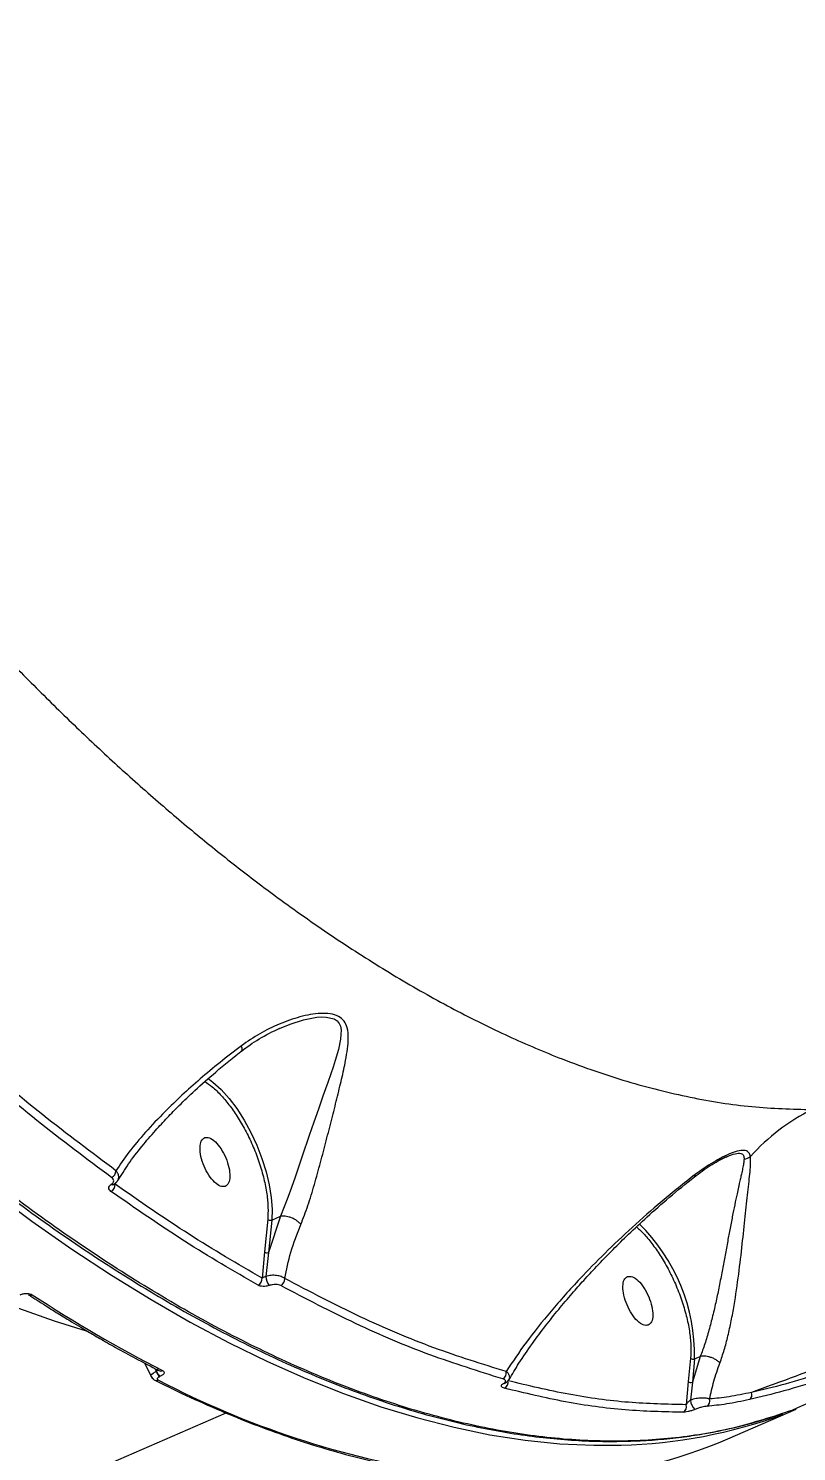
# Model space of a CAD drawing. Header units: millimetres. Extents: x -6332 to 8932, y -6739 to 7096.
# Drawn here: x -2215.6 to -2084.9, y -2466.3 to -2224.1 of the extents above; entities that cross this region are included whole.
import ezdxf

# ---------------------------------------------------------------- set-up
doc = ezdxf.new("R2010")
doc.units = ezdxf.units.MM
for name, color, linetype in [('DIKOM_ОБЪЕКТ', 7, 'Continuous'), ('DIKOM_РАЗМЕР_ЗОНА', 7, 'Continuous'), ('DIKOM_РАЗМЕР_ОБЪЕКТА', 7, 'Continuous')]:
    doc.layers.add(name, color=color, linetype=linetype)
doc.styles.add('style1', font='arial.ttf', dxfattribs={"width": 0.8})
doc.dimstyles.new('1-50', dxfattribs={"dimtxt": 300, "dimasz": 200, "dimexe": 100, "dimexo": 0, "dimgap": 100, "dimtad": 1, "dimtxsty": 'style1', "dimcen": 200, "dimclrd": 7, "dimclre": 7, "dimclrt": 7, "dimadec": 1, "dimazin": 2, "dimtfac": 1, "dimtmove": 0, "dimatfit": 2, "dimfxl": 0, "dimlwd": 25, "dimlwe": 18, "dimarcsym": 0})

# ---------------------------------------------------------------- blocks, each defined once
blk = doc.blocks.new('*D9')
at = {"layer": 'Defpoints', "color": 0, "transparency": 16777216}
for p in [(777.17, 5593.97), (-4228.73, -3389.78), (7301.72, -3389.78)]:
    blk.add_point(p, dxfattribs=at)
at = {"layer": 'DIKOM_РАЗМЕР_ОБЪЕКТА', "color": 7, "lineweight": 18, "transparency": 16777216}
for p, q in [((777.17, 5593.97), (7401.72, 5593.97)), ((-4228.73, -3389.78), (7401.72, -3389.78))]:
    blk.add_line(p, q, dxfattribs=at)
at = {"layer": 'DIKOM_РАЗМЕР_ОБЪЕКТА', "color": 7, "lineweight": 25, "transparency": 16777216}
blk.add_line((7301.72, 5393.97), (7301.72, -3189.78), dxfattribs=at)
at = {"layer": 'DIKOM_РАЗМЕР_ОБЪЕКТА', "color": 7, "transparency": 16777216}
for points in [[(7268.39, 5393.97), (7335.06, 5393.97), (7301.72, 5593.97)], [(7268.39, -3189.78), (7335.06, -3189.78), (7301.72, -3389.78)]]:
    blk.add_solid(points, dxfattribs=at)
at = {"layer": 'DIKOM_РАЗМЕР_ОБЪЕКТА', "color": 7, "transparency": 16777216, "insert": (7048.55, 1153.71), "char_height": 300, "attachment_point": 5, "rotation": 90, "style": 'style1'}
blk.add_mtext('9000', dxfattribs=at)
blk = doc.blocks.new('*D10')
at = {"layer": 'Defpoints', "color": 0, "transparency": 16777216}
for p in [(4034.78, 3636.59), (-4490.85, -1960.46), (4034.78, -5533.39)]:
    blk.add_point(p, dxfattribs=at)
at = {"layer": 'DIKOM_РАЗМЕР_ОБЪЕКТА', "color": 7, "lineweight": 18, "transparency": 16777216}
for p, q in [((4034.78, 3636.59), (4034.78, -5633.39)), ((-4490.85, -1960.46), (-4490.85, -5633.39))]:
    blk.add_line(p, q, dxfattribs=at)
at = {"layer": 'DIKOM_РАЗМЕР_ОБЪЕКТА', "color": 7, "lineweight": 25, "transparency": 16777216}
blk.add_line((-4290.85, -5533.39), (3834.78, -5533.39), dxfattribs=at)
at = {"layer": 'DIKOM_РАЗМЕР_ОБЪЕКТА', "color": 7, "transparency": 16777216}
for points in [[(-4290.85, -5500.05), (-4290.85, -5566.72), (-4490.85, -5533.39)], [(3834.78, -5500.05), (3834.78, -5566.72), (4034.78, -5533.39)]]:
    blk.add_solid(points, dxfattribs=at)
at = {"layer": 'DIKOM_РАЗМЕР_ОБЪЕКТА', "color": 7, "transparency": 16777216, "insert": (308.03, -5280.21), "char_height": 300, "attachment_point": 5, "style": 'style1'}
blk.add_mtext('8500', dxfattribs=at)
blk = doc.blocks.new('*D11')
at = {"layer": 'Defpoints', "color": 0, "transparency": 16777216}
for p in [(1114.35, 7096.35), (-4349.59, -4627.34), (8831.76, -4627.34)]:
    blk.add_point(p, dxfattribs=at)
at = {"layer": 'DIKOM_РАЗМЕР_ЗОНА', "color": 7, "lineweight": 18, "transparency": 16777216}
for p, q in [((1114.35, 7096.35), (8931.76, 7096.35)), ((-4349.59, -4627.34), (8931.76, -4627.34))]:
    blk.add_line(p, q, dxfattribs=at)
at = {"layer": 'DIKOM_РАЗМЕР_ЗОНА', "color": 7, "lineweight": 25, "transparency": 16777216}
blk.add_line((8831.76, 6896.35), (8831.76, -4427.34), dxfattribs=at)
at = {"layer": 'DIKOM_РАЗМЕР_ЗОНА', "color": 7, "transparency": 16777216}
for points in [[(8798.42, 6896.35), (8865.09, 6896.35), (8831.76, 7096.35)], [(8798.42, -4427.34), (8865.09, -4427.34), (8831.76, -4627.34)]]:
    blk.add_solid(points, dxfattribs=at)
at = {"layer": 'DIKOM_РАЗМЕР_ЗОНА', "color": 7, "transparency": 16777216, "insert": (8578.59, 1308.2), "char_height": 300, "attachment_point": 5, "rotation": 90, "style": 'style1'}
blk.add_mtext('11750', dxfattribs=at)
blk = doc.blocks.new('*D12')
at = {"layer": 'Defpoints', "color": 0, "transparency": 16777216}
for p in [(6134.38, 3354.85), (-6332, -2644.93), (6134.38, -6639)]:
    blk.add_point(p, dxfattribs=at)
at = {"layer": 'DIKOM_РАЗМЕР_ЗОНА', "color": 7, "lineweight": 18, "transparency": 16777216}
for p, q in [((6134.38, 3354.85), (6134.38, -6739)), ((-6332, -2644.93), (-6332, -6739))]:
    blk.add_line(p, q, dxfattribs=at)
at = {"layer": 'DIKOM_РАЗМЕР_ЗОНА', "color": 7, "lineweight": 25, "transparency": 16777216}
blk.add_line((-6132, -6639), (5934.38, -6639), dxfattribs=at)
at = {"layer": 'DIKOM_РАЗМЕР_ЗОНА', "color": 7, "transparency": 16777216}
for points in [[(-6132, -6605.67), (-6132, -6672.33), (-6332, -6639)], [(5934.38, -6605.67), (5934.38, -6672.33), (6134.38, -6639)]]:
    blk.add_solid(points, dxfattribs=at)
at = {"layer": 'DIKOM_РАЗМЕР_ЗОНА', "color": 7, "transparency": 16777216, "insert": (-98.81, -6385.83), "char_height": 300, "attachment_point": 5, "style": 'style1'}
blk.add_mtext('12500', dxfattribs=at)

msp = doc.modelspace()

# ---------------------------------------------------------------- linework, layer by layer
at = {"layer": 'DIKOM_ОБЪЕКТ', "color": 7, "linetype": 'Continuous', "lineweight": 15}
for p, q in [((-2098.272, -2416.722), (-2096.778, -2416.044)), ((-2096.859, -2416.153), (-2096.645, -2416.041)), ((-2200.837, -2420.794), (-2201.068, -2420.803)), ((-2200.837, -2420.794), (-2200.66, -2420.466)), ((-2174.886, -2426.745), (-2175.435, -2432.281)), ((-2172.723, -2426.236), (-2174.742, -2432.41)), ((-2174.194, -2426.873), (-2174.742, -2432.41)), ((-2174.194, -2426.873), (-2172.723, -2426.236)), ((-2172.719, -2426.235), (-2172.723, -2426.236)), ((-2175.435, -2432.281), (-2175.851, -2436.738)), ((-2174.742, -2432.41), (-2175.186, -2436.46)), ((-2102.91, -2450.37), (-2103.304, -2454.344)), ((-2101.254, -2450.081), (-2102.611, -2454.473)), ((-2102.217, -2450.498), (-2101.254, -2450.081)), ((-2101.251, -2450.08), (-2101.254, -2450.081)), ((-2195.865, -2451.196), (-2194.619, -2453.729)), ((-2194.106, -2452.117), (-2193.859, -2452.603)), ((-2193.793, -2452.575), (-2193.915, -2452.217)), ((-2193.859, -2452.603), (-2193.793, -2452.575)), ((-2102.217, -2450.498), (-2102.611, -2454.473)), ((-2194.11, -2454.112), (-2194.095, -2454.12)), ((-2193.162, -2453.461), (-2193.228, -2453.489)), ((-2103.304, -2454.344), (-2103.674, -2458.299)), ((-2102.611, -2454.473), (-2102.952, -2457.516)), ((-2450.848, -2576.134), (-2181.965, -2459.686)), ((-2096.554, -2464.107), (-2084.944, -2459.079)), ((-2085.909, -2459.442), (-2084.937, -2459.054))]:
    msp.add_line(p, q, dxfattribs=at)
at = {"layer": 'DIKOM_ОБЪЕКТ', "color": 7, "linetype": 'Continuous', "lineweight": 15, "flags": 128}
for points in [[(-2172.885, -2394.278), (-2171.051, -2393.528), (-2168.764, -2392.811), (-2166.536, -2392.382), (-2165.677, -2392.318), (-2164.928, -2392.334), (-2163.579, -2392.664), (-2163.089, -2392.992), (-2162.728, -2393.431), (-2162.517, -2393.912), (-2162.401, -2394.492), (-2162.472, -2396.108), (-2162.851, -2397.87), (-2163.402, -2399.741), (-2163.768, -2400.867), (-2164.148, -2401.99), (-2164.664, -2403.474), (-2165.047, -2404.564), (-2165.48, -2405.791), (-2166.264, -2408.023), (-2167.031, -2410.226), (-2167.805, -2412.477), (-2168.999, -2415.996), (-2170.213, -2419.567), (-2170.832, -2421.342), (-2171.441, -2423.027), (-2172.719, -2426.235), (-2172.719, -2426.235)], [(-2185.049, -2402.752), (-2184.198, -2403.39), (-2182.825, -2404.646), (-2181.466, -2406.166), (-2180.15, -2407.917), (-2178.905, -2409.861), (-2177.759, -2411.956), (-2176.737, -2414.157), (-2175.86, -2416.415), (-2175.147, -2418.682), (-2174.615, -2420.909), (-2174.275, -2423.046), (-2174.133, -2425.049), (-2174.194, -2426.873)], [(-2221.823, -2422.041), (-2215.002, -2427.086), (-2208.211, -2431.831), (-2201.455, -2436.275), (-2194.74, -2440.413), (-2188.072, -2444.241), (-2181.456, -2447.758), (-2174.899, -2450.957), (-2168.404, -2453.839), (-2161.979, -2456.4), (-2155.628, -2458.638), (-2149.356, -2460.551), (-2143.17, -2462.137), (-2137.074, -2463.396), (-2131.073, -2464.326), (-2125.172, -2464.927), (-2119.376, -2465.197), (-2114.747, -2465.173)], [(-2205.716, -2445.772), (-2211.187, -2444.098), (-2217.26, -2441.951)]]:
    msp.add_lwpolyline(points, dxfattribs=at)
at = {"layer": 'DIKOM_ОБЪЕКТ', "color": 7, "linetype": 'Continuous', "lineweight": 15}
for centre, radius, start, end in [((-2066.411, -2439.692), 35.365, 116.59711, 138.08425), ((-2094.302, -2413.923), 2.66, 280.78376, 306.30054), ((-2201.991, -2418.474), 1.274, 294.90858, 359.98158), ((-2202.097, -2420.848), 1.262, 294.80997, 2.43328), ((-2201.287, -2420.466), 0.397, 235.77667, 307.0602), ((-2133.747, -2450.001), 31.534, 359.09689, 45.53443), ((-2174.99, -2431.818), 0.642, 226.20179, 292.7482), ((-2177.039, -2436.893), 1.198, 295.57638, 7.42673), ((-2172.573, -2436.356), 2.616, 182.26829, 218.90603), ((-2173.181, -2436.939), 1.199, 295.81357, 5.62277), ((-2215.253, -2438.98), 0.68, 239.01426, 296.82816), ((-2081.062, -2235.075), 244.438, 236.78911, 242.80488), ((-2192.308, -2452.167), 1.611, 195.72364, 235.19258), ((-2192.247, -2452.141), 1.606, 195.65679, 235.2492), ((-2193.083, -2451.843), 0.718, 243.79179, 295.33298), ((-2135.386, -2452.897), 1.115, 296.88724, 12.46891), ((-2193.79, -2453.498), 0.693, 243.81395, 296.36426), ((-2121.405, -2315.885), 155.896, 242.46202, 261.13147), ((-2134.693, -2454.283), 0.394, 263.38787, 300.12849), ((-2135.09, -2454.492), 1.109, 296.81762, 15.04731), ((-2102.859, -2453.88), 0.642, 226.18819, 292.75826), ((-2100.589, -2457.34), 2.369, 184.24775, 227.8549), ((-2100.642, -2457.664), 1.035, 299.43853, 19.33395), ((-2093.491, -2456.619), 1.022, 307.57689, 23.71956), ((-2116.851, -2379.043), 86.155, 271.3996, 290.16581), ((-2104.65, -2458.66), 1.042, 297.35754, 20.30653), ((-2129.592, -2387.153), 83.745, 273.93631, 293.23503)]:
    msp.add_arc(centre, radius, start, end, dxfattribs=at)
for points, knots in [([(-2479.563, -1936.212), (-2479.267, -1938.127), (-2478.711, -1941.725), (-2477.872, -1946.804), (-2477.12, -1951.188), (-2476.466, -1954.864), (-2475.9, -1957.963), (-2474.741, -1964.169), (-2472.918, -1973.371), (-2470.249, -1985.74), (-2466.717, -2000.939), (-2461.995, -2019.452), (-2455.978, -2040.649), (-2449.565, -2061.285), (-2442.834, -2081.29), (-2435.6, -2101.272), (-2427.885, -2121.166), (-2419.707, -2140.927), (-2411.088, -2160.511), (-2402.045, -2179.868), (-2392.598, -2198.961), (-2382.777, -2217.726), (-2372.608, -2236.111), (-2362.128, -2254.057), (-2351.353, -2271.53), (-2340.313, -2288.486), (-2329.031, -2304.888), (-2317.535, -2320.694), (-2305.86, -2335.855), (-2294.04, -2350.326), (-2282.11, -2364.066), (-2270.094, -2377.052), (-2258.022, -2389.244), (-2245.916, -2400.625), (-2233.815, -2411.153), (-2221.752, -2420.8), (-2209.767, -2429.539), (-2197.884, -2437.344), (-2186.131, -2444.205), (-2174.535, -2450.103), (-2163.122, -2455.02), (-2151.927, -2458.945), (-2141.226, -2461.797), (-2131.031, -2463.647), (-2121.337, -2464.568), (-2113.686, -2464.591), (-2107.939, -2464.21), (-2104.082, -2463.784), (-2101.138, -2463.331), (-2098.925, -2462.925), (-2097.163, -2462.568), (-2094.972, -2462.069), (-2092.341, -2461.386), (-2089.577, -2460.577), (-2087.719, -2459.923), (-2086.86, -2459.619)], [0, 0, 0, 0, 0.0074882, 0.0140652, 0.0197222, 0.0244442, 0.0282356, 0.0316329, 0.0482403, 0.0633034, 0.0783673, 0.1052638, 0.1321598, 0.1566132, 0.1811119, 0.205585, 0.2300364, 0.2544886, 0.2789398, 0.303391, 0.3278498, 0.3523595, 0.3768158, 0.401268, 0.4257194, 0.4501715, 0.4746244, 0.4991041, 0.5235995, 0.5480531, 0.5725065, 0.5969613, 0.6214155, 0.6458734, 0.6703836, 0.6948535, 0.7193114, 0.7437693, 0.7682288, 0.7926891, 0.817164, 0.8416817, 0.8661483, 0.8889833, 0.9118196, 0.934657, 0.9447066, 0.9546912, 0.9638668, 0.9673555, 0.9718884, 0.9776536, 0.9846583, 0.9928988, 1, 1, 1, 1]), ([(-2085.655, -2459.26), (-2088.967, -2460.348), (-2095.563, -2462.515), (-2106.041, -2464.18), (-2116.841, -2464.697), (-2127.966, -2463.98), (-2139.359, -2462.091), (-2150.981, -2459.059), (-2162.788, -2454.926), (-2174.739, -2449.727), (-2186.796, -2443.51), (-2198.918, -2436.318), (-2211.067, -2428.197), (-2223.209, -2419.199), (-2235.308, -2409.368), (-2247.332, -2398.756), (-2259.248, -2387.415), (-2271.029, -2375.396), (-2282.643, -2362.747), (-2294.069, -2349.523), (-2305.277, -2335.771), (-2314.324, -2324.04), (-2321.292, -2314.639), (-2326.269, -2307.759), (-2331.183, -2300.8), (-2336.03, -2293.767), (-2340.812, -2286.666), (-2345.525, -2279.501), (-2351.443, -2270.29), (-2358.494, -2258.961), (-2366.573, -2245.426), (-2375.329, -2230.141), (-2384.65, -2213.063), (-2394.401, -2194.174), (-2403.642, -2175.238), (-2412.368, -2156.314), (-2419.977, -2138.826), (-2426.602, -2122.78), (-2432.363, -2108.145), (-2437.859, -2093.476), (-2443.083, -2078.795), (-2448.028, -2064.122), (-2452.689, -2049.479), (-2457.642, -2032.943), (-2462.729, -2014.566), (-2467.765, -1994.44), (-2472.189, -1974.565), (-2476.046, -1954.96), (-2478.097, -1942.176), (-2479.122, -1935.79)], [0, 0, 0, 0, 0.0271357, 0.0540497, 0.0807421, 0.1072129, 0.133462, 0.1594894, 0.1852952, 0.2108794, 0.2362418, 0.2613826, 0.286302, 0.3109992, 0.3354753, 0.3597296, 0.383762, 0.4075724, 0.4311621, 0.454529, 0.4776753, 0.5005994, 0.5112385, 0.521823, 0.5323524, 0.5428277, 0.5532485, 0.5636141, 0.5739263, 0.592688, 0.6112661, 0.6296613, 0.6544485, 0.6788948, 0.7029997, 0.7267635, 0.7501872, 0.7681702, 0.7861322, 0.8040722, 0.8219919, 0.83989, 0.8577659, 0.8756211, 0.9005808, 0.9254984, 0.950374, 0.9752076, 1, 1, 1, 1]), ([(-2400.646, -1978.795), (-2399.438, -1983.949), (-2397.019, -1994.275), (-2392.902, -2009.924), (-2388.426, -2025.687), (-2383.56, -2041.544), (-2378.649, -2056.464), (-2373.765, -2070.437), (-2368.97, -2083.466), (-2363.912, -2096.548), (-2358.593, -2109.666), (-2353.014, -2122.799), (-2347.277, -2135.705), (-2341.394, -2148.379), (-2335.375, -2160.816), (-2329.117, -2173.226), (-2322.624, -2185.589), (-2315.898, -2197.881), (-2309.387, -2209.306), (-2303.134, -2219.88), (-2297.175, -2229.623), (-2291.069, -2239.276), (-2284.819, -2248.824), (-2278.429, -2258.253), (-2271.904, -2267.547), (-2263.89, -2278.559), (-2254.299, -2291.112), (-2243.061, -2304.943), (-2231.545, -2318.22), (-2221.492, -2329.035), (-2212.995, -2337.66), (-2206.114, -2344.339), (-2199.177, -2350.764), (-2192.19, -2356.921), (-2185.162, -2362.795), (-2178.1, -2368.375), (-2170.269, -2374.201), (-2161.684, -2380.117), (-2152.374, -2385.944), (-2143.094, -2391.15), (-2133.863, -2395.71), (-2124.044, -2399.877), (-2113.699, -2403.442), (-2102.926, -2406.137), (-2092.38, -2407.816), (-2085.629, -2407.984), (-2082.245, -2408.069)], [0, 0, 0, 0, 0.0247177, 0.0495152, 0.0743911, 0.0993454, 0.1243775, 0.1447744, 0.1653298, 0.1860432, 0.2069154, 0.2279455, 0.2491336, 0.2694023, 0.2898713, 0.3105397, 0.3314089, 0.3524788, 0.373748, 0.3911655, 0.4087378, 0.4264654, 0.4443484, 0.4623873, 0.4805816, 0.4989317, 0.5286787, 0.5588428, 0.5894223, 0.6204182, 0.6383184, 0.6563541, 0.6745262, 0.6928343, 0.7112778, 0.7298577, 0.7485742, 0.7733223, 0.7982561, 0.8233761, 0.8486819, 0.8741736, 0.905376, 0.9367479, 0.968289, 1, 1, 1, 1]), ([(-1639.953, -2078.495), (-1646.219, -2087.936), (-1658.751, -2106.819), (-1678.591, -2134.269), (-1699.173, -2161.047), (-1720.553, -2187.068), (-1742.561, -2212.172), (-1765.165, -2236.352), (-1788.33, -2259.601), (-1812.17, -2282.047), (-1836.815, -2303.796), (-1862.256, -2324.817), (-1888.483, -2345.069), (-1915.319, -2364.41), (-1942.741, -2382.82), (-1970.558, -2400.177), (-1998.728, -2416.495), (-2027.229, -2431.75), (-2056.166, -2446.12), (-2075.825, -2454.88), (-2085.655, -2459.26)], [0, 0, 0, 0, 0.0559998, 0.1120002, 0.1680005, 0.2240003, 0.2799995, 0.335, 0.3899998, 0.4450005, 0.4999998, 0.5559997, 0.6119998, 0.6680002, 0.7239999, 0.7799995, 0.8349998, 0.8899994, 0.9449995, 1, 1, 1, 1]), ([(-2200.717, -2418.474), (-2204.867, -2415.373), (-2213.154, -2409.179), (-2225.664, -2398.648), (-2238.194, -2387.321), (-2246.538, -2378.999), (-2250.716, -2374.832)], [0, 0, 0, 0, 0.250347, 0.4999977, 0.7496511, 1, 1, 1, 1]), ([(-2201.454, -2419.629), (-2205.682, -2416.467), (-2214.089, -2410.18), (-2226.709, -2399.539), (-2239.199, -2388.227), (-2247.462, -2379.982), (-2251.568, -2375.885)], [0, 0, 0, 0, 0.2544878, 0.505982, 0.7544888, 1, 1, 1, 1]), ([(-2169.24, -2427.638), (-2168.833, -2426.584), (-2168.022, -2424.484), (-2166.927, -2420.836), (-2165.893, -2417.094), (-2164.911, -2413.339), (-2163.975, -2409.69), (-2163.091, -2406.183), (-2162.281, -2402.845), (-2161.669, -2400.043), (-2161.282, -2397.728), (-2161.124, -2395.845), (-2161.256, -2394.247), (-2161.797, -2392.991), (-2162.763, -2392.149), (-2164.193, -2391.722), (-2166.415, -2391.661), (-2169.405, -2392.216), (-2172.908, -2393.455), (-2176.276, -2395.093), (-2178.329, -2396.512), (-2179.354, -2397.221)], [0, 0, 0, 0, 0.0612749, 0.1220556, 0.1831427, 0.2440365, 0.3054818, 0.3666174, 0.4282129, 0.490565, 0.5320909, 0.5739546, 0.6168058, 0.649334, 0.6821365, 0.7149948, 0.7475585, 0.8115819, 0.8750337, 0.9376148, 1, 1, 1, 1]), ([(-2179.352, -2398.134), (-2178.374, -2397.409), (-2176.325, -2395.892), (-2174.007, -2394.796), (-2172.796, -2394.223)], [0, 0, 0, 0, 0.4774761, 1, 1, 1, 1]), ([(-2179.354, -2397.221), (-2180.587, -2398.167), (-2183.046, -2400.054), (-2186.414, -2402.875), (-2189.532, -2405.663), (-2192.697, -2408.714), (-2195.765, -2411.969), (-2198.607, -2415.363), (-2200.015, -2417.439), (-2200.717, -2418.474)], [0, 0, 0, 0, 0.1250893, 0.2494979, 0.3737845, 0.4989518, 0.6668122, 0.833899, 1, 1, 1, 1]), ([(-2200.372, -2420.143), (-2199.805, -2419.222), (-2198.665, -2417.369), (-2196.443, -2414.482), (-2194.182, -2411.821), (-2192.045, -2409.508), (-2189.818, -2407.24), (-2187.115, -2404.659), (-2183.582, -2401.501), (-2180.723, -2399.21), (-2179.174, -2397.969)], [0, 0, 0, 0, 0.144634, 0.2910928, 0.4137106, 0.5114107, 0.5997646, 0.7098104, 0.8428644, 1, 1, 1, 1]), ([(-2179.365, -2398.103), (-2179.321, -2398.059), (-2179.226, -2397.964), (-2179.221, -2397.657), (-2179.31, -2397.364), (-2179.354, -2397.221)], [0, 0, 0, 0, 0.301597, 0.6573276, 1, 1, 1, 1]), ([(-2185.547, -2403.303), (-2185.14, -2403.581), (-2184.218, -2404.211), (-2182.775, -2405.647), (-2181.283, -2407.443), (-2179.861, -2409.518), (-2178.518, -2411.864), (-2177.298, -2414.447), (-2176.273, -2417.155), (-2175.496, -2419.859), (-2175.006, -2422.423), (-2174.781, -2424.762), (-2174.852, -2426.095), (-2174.886, -2426.745)], [0, 0, 0, 0, 0.0729957, 0.1654208, 0.2536812, 0.3419461, 0.4343868, 0.5298149, 0.6268478, 0.7238625, 0.8193129, 0.9117472, 1, 1, 1, 1]), ([(-2182.113, -2421.143), (-2182.381, -2421.171), (-2182.916, -2421.228), (-2183.935, -2420.501), (-2184.923, -2419.285), (-2185.755, -2417.71), (-2186.299, -2416.026), (-2186.467, -2414.502), (-2186.258, -2413.311), (-2185.827, -2413.005), (-2185.612, -2412.852)], [0, 0, 0, 0, 0.1249977, 0.2499975, 0.3750287, 0.5000333, 0.6249837, 0.7499871, 0.8750114, 1, 1, 1, 1]), ([(-2185.612, -2412.852), (-2185.344, -2412.824), (-2184.809, -2412.766), (-2183.791, -2413.494), (-2182.802, -2414.709), (-2181.97, -2416.285), (-2181.427, -2417.968), (-2181.259, -2419.493), (-2181.468, -2420.682), (-2181.898, -2420.989), (-2182.113, -2421.143)], [0, 0, 0, 0, 0.1249984, 0.2499942, 0.37498, 0.4999854, 0.6250024, 0.7500066, 0.8749881, 1, 1, 1, 1]), ([(-2102.323, -2419.56), (-2101.408, -2418.87), (-2099.599, -2417.505), (-2097.75, -2416.58), (-2096.836, -2416.122)], [0, 0, 0, 0, 0.5055108, 1, 1, 1, 1]), ([(-2092.728, -2416.066), (-2092.792, -2415.832), (-2092.922, -2415.36), (-2093.541, -2415.001), (-2094.601, -2415.039), (-2095.992, -2415.471), (-2097.517, -2416.167), (-2099.591, -2417.308), (-2101.124, -2418.408), (-2102.14, -2419.137)], [0, 0, 0, 0, 0.1253234, 0.2522504, 0.3796641, 0.5064294, 0.6313026, 0.755633, 1, 1, 1, 1]), ([(-2097.916, -2451.199), (-2097.667, -2450.472), (-2097.171, -2449.028), (-2096.536, -2446.597), (-2095.979, -2444.049), (-2095.336, -2440.537), (-2094.694, -2436.068), (-2094.097, -2430.918), (-2093.596, -2426.189), (-2093.143, -2422.016), (-2092.824, -2419.121), (-2092.665, -2417.188), (-2092.707, -2416.442), (-2092.728, -2416.066)], [0, 0, 0, 0, 0.0630928, 0.125371, 0.1878601, 0.2506032, 0.3753102, 0.4992291, 0.6238281, 0.7485474, 0.8739205, 0.936535, 1, 1, 1, 1]), ([(-2096.645, -2416.041), (-2096.187, -2415.869), (-2095.273, -2415.524), (-2094.289, -2415.474), (-2093.821, -2415.84), (-2093.81, -2416.304), (-2093.805, -2416.535)], [0, 0, 0, 0, 0.2505649, 0.5004589, 0.7505007, 1, 1, 1, 1]), ([(-2200.583, -2420.373), (-2200.533, -2420.318), (-2200.326, -2420.092), (-2200.194, -2419.622), (-2200.292, -2419.01), (-2200.576, -2418.652), (-2200.717, -2418.474)], [0, 0, 0, 0, 0.0983762, 0.4086956, 0.7074184, 1, 1, 1, 1]), ([(-2093.805, -2416.535), (-2093.828, -2416.767), (-2093.876, -2417.238), (-2094.045, -2418.098), (-2094.207, -2418.841), (-2094.336, -2419.415), (-2094.42, -2419.786), (-2094.513, -2420.196), (-2094.627, -2420.7), (-2094.79, -2421.421), (-2095.049, -2422.603), (-2095.398, -2424.253), (-2095.811, -2426.314), (-2096.225, -2428.481), (-2096.652, -2430.782), (-2097.082, -2433.126), (-2097.544, -2435.601), (-2098.028, -2438.097), (-2098.561, -2440.658), (-2099.134, -2443.171), (-2099.775, -2445.642), (-2100.468, -2447.984), (-2100.992, -2449.387), (-2101.251, -2450.08)], [0, 0, 0, 0, 0.0401913, 0.0817341, 0.1248857, 0.1385863, 0.1535599, 0.1697734, 0.1872619, 0.2113003, 0.2500497, 0.3125088, 0.3749539, 0.4401028, 0.5000106, 0.5638709, 0.624358, 0.6883385, 0.7495469, 0.8133164, 0.8747917, 0.9382216, 1, 1, 1, 1]), ([(-2201.568, -2421.993), (-2201.667, -2421.907), (-2201.866, -2421.735), (-2201.969, -2421.417), (-2201.89, -2421.14), (-2201.714, -2420.929), (-2201.578, -2420.839), (-2201.51, -2420.794)], [0, 0, 0, 0, 0.2507079, 0.5004739, 0.7496813, 0.8764533, 1, 1, 1, 1]), ([(-2201.51, -2420.794), (-2201.445, -2420.751), (-2201.313, -2420.664), (-2201.141, -2420.46), (-2201.064, -2420.191), (-2201.165, -2419.883), (-2201.358, -2419.714), (-2201.454, -2419.629)], [0, 0, 0, 0, 0.1239545, 0.2503898, 0.4995843, 0.7492608, 1, 1, 1, 1]), ([(-2201.125, -2420.838), (-2201.125, -2420.838), (-2201.126, -2420.837), (-2201.104, -2420.823), (-2201.091, -2420.814)], [0, 0, 0, 0, 0.4297885, 1, 1, 1, 1]), ([(-2201.091, -2420.814), (-2200.957, -2420.726), (-2200.683, -2420.544), (-2200.507, -2420.296), (-2200.417, -2420.169)], [0, 0, 0, 0, 0.4882429, 1, 1, 1, 1]), ([(-2175.851, -2436.738), (-2179.98, -2434.344), (-2188.238, -2429.557), (-2196.637, -2423.715), (-2200.837, -2420.794)], [0, 0, 0, 0, 0.4999996, 1, 1, 1, 1]), ([(-2102.14, -2419.137), (-2104.052, -2420.648), (-2107.867, -2423.663), (-2112.916, -2428.138), (-2117.554, -2432.534), (-2122.228, -2437.317), (-2126.766, -2442.403), (-2131.031, -2447.723), (-2133.208, -2451.011), (-2134.297, -2452.657)], [0, 0, 0, 0, 0.1246308, 0.2485565, 0.3731638, 0.4988928, 0.6657621, 0.8326471, 1, 1, 1, 1]), ([(-2133.78, -2453.983), (-2133.248, -2453.079), (-2132.094, -2451.116), (-2129.98, -2448.052), (-2127.701, -2444.985), (-2125.424, -2442.132), (-2123.238, -2439.544), (-2121.082, -2437.113), (-2118.783, -2434.627), (-2116.249, -2432.011), (-2113.372, -2429.184), (-2110.199, -2426.22), (-2106.516, -2422.951), (-2103.697, -2420.679), (-2102.256, -2419.517)], [0, 0, 0, 0, 0.0912507, 0.1979418, 0.2903797, 0.3734756, 0.4530137, 0.5166864, 0.5824444, 0.6636311, 0.7351206, 0.8157623, 0.9058555, 1, 1, 1, 1]), ([(-2102.266, -2419.506), (-2102.255, -2419.5), (-2102.199, -2419.469), (-2102.149, -2419.352), (-2102.143, -2419.208), (-2102.14, -2419.137)], [0, 0, 0, 0, 0.1063044, 0.5569512, 1, 1, 1, 1]), ([(-2176.522, -2437.974), (-2180.681, -2435.563), (-2188.96, -2430.764), (-2197.379, -2424.907), (-2201.568, -2421.993)], [0, 0, 0, 0, 0.5024348, 1, 1, 1, 1]), ([(-2174.886, -2426.745), (-2174.843, -2426.783), (-2174.758, -2426.858), (-2174.57, -2426.918), (-2174.368, -2426.931), (-2174.252, -2426.892), (-2174.194, -2426.873)], [0, 0, 0, 0, 0.2499704, 0.4999562, 0.7499338, 1, 1, 1, 1]), ([(-2169.24, -2427.638), (-2169.357, -2427.5), (-2169.59, -2427.224), (-2170.097, -2426.856), (-2170.654, -2426.56), (-2171.348, -2426.31), (-2172.08, -2426.173), (-2172.531, -2426.217), (-2172.719, -2426.235)], [0, 0, 0, 0, 0.1574359, 0.3154728, 0.4672585, 0.6068425, 0.8365893, 1, 1, 1, 1]), ([(-2171.988, -2436.822), (-2171.692, -2435.34), (-2171.101, -2432.373), (-2169.861, -2429.218), (-2169.24, -2427.638)], [0, 0, 0, 0, 0.4991755, 1, 1, 1, 1]), ([(-2112.121, -2428.04), (-2111.673, -2428.455), (-2110.725, -2429.333), (-2109.306, -2431.077), (-2107.884, -2433.141), (-2106.541, -2435.49), (-2105.321, -2438.072), (-2104.297, -2440.78), (-2103.52, -2443.484), (-2103.03, -2446.047), (-2102.804, -2448.386), (-2102.876, -2449.719), (-2102.91, -2450.37)], [0, 0, 0, 0, 0.0866406, 0.1832548, 0.2798257, 0.3809953, 0.4854361, 0.591633, 0.6977808, 0.8022473, 0.9034119, 1, 1, 1, 1]), ([(-2037.777, -2435.689), (-2039.99, -2436.799), (-2044.419, -2439.02), (-2051.601, -2442.384), (-2058.966, -2445.663), (-2066.371, -2448.757), (-2073.657, -2451.584), (-2080.612, -2454.028), (-2087.156, -2456.064), (-2090.963, -2456.974), (-2092.868, -2457.429)], [0, 0, 0, 0, 0.1253283, 0.2508325, 0.3753384, 0.5006087, 0.6251937, 0.7503224, 0.8750615, 1, 1, 1, 1]), ([(-2038.861, -2434.33), (-2041.092, -2435.322), (-2045.539, -2437.299), (-2052.688, -2440.381), (-2059.928, -2443.438), (-2067.145, -2446.418), (-2074.203, -2449.26), (-2080.151, -2451.591), (-2085.022, -2453.451), (-2088.97, -2454.922), (-2091.35, -2455.776), (-2092.555, -2456.208)], [0, 0, 0, 0, 0.1264711, 0.2520575, 0.3767722, 0.5006183, 0.6245233, 0.7502844, 0.8314693, 0.914706, 1, 1, 1, 1]), ([(-2038.604, -2434.938), (-2040.08, -2435.684), (-2042.989, -2437.155), (-2047.559, -2439.358), (-2052.251, -2441.545), (-2057.039, -2443.696), (-2061.866, -2445.778), (-2066.669, -2447.76), (-2071.416, -2449.622), (-2076.072, -2451.342), (-2081.285, -2453.132), (-2086.96, -2454.887), (-2090.691, -2455.768), (-2092.555, -2456.208)], [0, 0, 0, 0, 0.086107, 0.1697295, 0.2508687, 0.3366064, 0.419875, 0.5006834, 0.5854794, 0.6687215, 0.7504345, 0.8753142, 1, 1, 1, 1]), ([(-2174.608, -2437.999), (-2174.784, -2438.048), (-2175.136, -2438.147), (-2175.687, -2438.176), (-2176.178, -2438.125), (-2176.407, -2438.024), (-2176.522, -2437.974)], [0, 0, 0, 0, 0.250294, 0.5000457, 0.7498919, 1, 1, 1, 1]), ([(-2175.186, -2436.46), (-2175.216, -2436.473), (-2175.276, -2436.501), (-2175.405, -2436.558), (-2175.564, -2436.625), (-2175.73, -2436.693), (-2175.81, -2436.723), (-2175.851, -2436.738)], [0, 0, 0, 0, 0.1025229, 0.2119222, 0.4526304, 0.7194311, 1, 1, 1, 1]), ([(-2171.988, -2436.822), (-2172.177, -2436.703), (-2172.557, -2436.464), (-2173.381, -2436.281), (-2174.304, -2436.251), (-2174.89, -2436.389), (-2175.186, -2436.46)], [0, 0, 0, 0, 0.2457212, 0.4929559, 0.7439458, 1, 1, 1, 1]), ([(-2172.659, -2438.019), (-2172.776, -2437.969), (-2173.009, -2437.87), (-2173.509, -2437.818), (-2174.07, -2437.849), (-2174.429, -2437.949), (-2174.608, -2437.999)], [0, 0, 0, 0, 0.250044, 0.5000134, 0.7500283, 1, 1, 1, 1]), ([(-2134.882, -2453.892), (-2139.003, -2452.607), (-2147.212, -2450.047), (-2159.834, -2444.735), (-2168.395, -2440.252), (-2172.659, -2438.019)], [0, 0, 0, 0, 0.3360053, 0.669338, 1, 1, 1, 1]), ([(-2134.297, -2452.657), (-2138.378, -2451.385), (-2146.534, -2448.845), (-2159.124, -2443.555), (-2167.697, -2439.067), (-2171.988, -2436.822)], [0, 0, 0, 0, 0.3335119, 0.6664907, 1, 1, 1, 1]), ([(-2110.137, -2444.767), (-2110.405, -2444.796), (-2110.94, -2444.853), (-2111.959, -2444.125), (-2112.947, -2442.909), (-2113.779, -2441.334), (-2114.323, -2439.65), (-2114.491, -2438.126), (-2114.282, -2436.936), (-2113.851, -2436.63), (-2113.636, -2436.477)], [0, 0, 0, 0, 0.1249974, 0.2499965, 0.3750276, 0.500032, 0.6249848, 0.7499874, 0.8750121, 1, 1, 1, 1]), ([(-2113.636, -2436.477), (-2113.368, -2436.448), (-2112.833, -2436.391), (-2111.815, -2437.118), (-2110.826, -2438.334), (-2109.994, -2439.909), (-2109.451, -2441.593), (-2109.282, -2443.118), (-2109.492, -2444.307), (-2109.922, -2444.614), (-2110.137, -2444.767)], [0, 0, 0, 0, 0.1249985, 0.2499987, 0.3749848, 0.4999903, 0.6250049, 0.7500089, 0.8749908, 1, 1, 1, 1]), ([(-2217.018, -2439.578), (-2216.842, -2439.516), (-2216.492, -2439.392), (-2215.89, -2439.341), (-2215.329, -2439.398), (-2215.074, -2439.524), (-2214.946, -2439.587)], [0, 0, 0, 0, 0.2505877, 0.5002239, 0.7500081, 1, 1, 1, 1]), ([(-2215.585, -2439.574), (-2214.621, -2440.197), (-2212.841, -2441.347), (-2210.399, -2442.875), (-2208.403, -2444.097), (-2206.813, -2445.053), (-2205.219, -2445.997), (-2203.246, -2447.148), (-2200.559, -2448.671), (-2197.196, -2450.519), (-2194.741, -2451.792), (-2193.4, -2452.487)], [0, 0, 0, 0, 0.1290021, 0.2382646, 0.3277646, 0.397516, 0.4524641, 0.5428637, 0.6642484, 0.8166279, 1, 1, 1, 1]), ([(-2102.91, -2450.37), (-2102.867, -2450.407), (-2102.781, -2450.482), (-2102.593, -2450.543), (-2102.392, -2450.553), (-2102.276, -2450.516), (-2102.217, -2450.498)], [0, 0, 0, 0, 0.2500577, 0.5001307, 0.749993, 1, 1, 1, 1]), ([(-2097.916, -2451.199), (-2098.046, -2451.073), (-2098.305, -2450.824), (-2098.812, -2450.513), (-2099.345, -2450.275), (-2099.99, -2450.085), (-2100.66, -2449.997), (-2101.077, -2450.056), (-2101.251, -2450.08)], [0, 0, 0, 0, 0.1606103, 0.3194066, 0.4705104, 0.6089318, 0.8370453, 1, 1, 1, 1]), ([(-2194.716, -2453.471), (-2194.728, -2453.397), (-2194.755, -2453.243), (-2194.446, -2452.924), (-2194.055, -2452.71), (-2193.859, -2452.603)], [0, 0, 0, 0, 0.3144174, 0.6562126, 1, 1, 1, 1]), ([(-2193.644, -2452.17), (-2193.631, -2452.209), (-2193.606, -2452.279), (-2193.617, -2452.381), (-2193.653, -2452.463), (-2193.711, -2452.531), (-2193.766, -2452.561), (-2193.793, -2452.575)], [0, 0, 0, 0, 0.2539674, 0.4682791, 0.660295, 0.8361922, 1, 1, 1, 1]), ([(-2192.776, -2452.492), (-2192.684, -2452.555), (-2192.502, -2452.681), (-2192.498, -2452.903), (-2192.601, -2453.083), (-2192.738, -2453.217), (-2192.922, -2453.348), (-2193.082, -2453.423), (-2193.162, -2453.461)], [0, 0, 0, 0, 0.2500041, 0.4992566, 0.624829, 0.7494178, 0.8749358, 1, 1, 1, 1]), ([(-2134.016, -2454.241), (-2133.941, -2454.157), (-2133.719, -2453.911), (-2133.659, -2453.484), (-2133.847, -2453.025), (-2134.149, -2452.778), (-2134.297, -2452.657)], [0, 0, 0, 0, 0.1520158, 0.4500752, 0.7287858, 1, 1, 1, 1]), ([(-2099.665, -2457.321), (-2099.449, -2456.32), (-2099.017, -2454.323), (-2098.283, -2452.239), (-2097.916, -2451.199)], [0, 0, 0, 0, 0.5010308, 1, 1, 1, 1]), ([(-2194.727, -2453.469), (-2194.656, -2453.595), (-2194.55, -2453.784), (-2194.312, -2453.996), (-2194.169, -2454.078), (-2194.097, -2454.119)], [0, 0, 0, 0, 0.4963737, 0.7485024, 1, 1, 1, 1]), ([(-2194.101, -2454.098), (-2192.557, -2454.867), (-2189.057, -2456.61), (-2183.656, -2459.025), (-2177.892, -2461.401), (-2172.181, -2463.513), (-2166.525, -2465.37), (-2160.927, -2466.97), (-2155.391, -2468.303), (-2150.363, -2469.314), (-2147.216, -2469.76), (-2145.865, -2469.952)], [0, 0, 0, 0, 0.0921815, 0.2089748, 0.3258235, 0.44274, 0.5597475, 0.6768697, 0.7941368, 0.9115812, 1, 1, 1, 1]), ([(-2193.482, -2454.119), (-2193.542, -2454.078), (-2193.662, -2453.998), (-2193.664, -2453.853), (-2193.596, -2453.735), (-2193.505, -2453.648), (-2193.384, -2453.563), (-2193.28, -2453.514), (-2193.228, -2453.489)], [0, 0, 0, 0, 0.2499562, 0.4992341, 0.6249569, 0.7493941, 0.8747312, 1, 1, 1, 1]), ([(-2134.59, -2455.481), (-2134.703, -2455.444), (-2134.929, -2455.368), (-2135.11, -2455.193), (-2135.11, -2454.999), (-2134.967, -2454.816), (-2134.812, -2454.719), (-2134.738, -2454.674)], [0, 0, 0, 0, 0.2503095, 0.4997243, 0.749451, 0.8806308, 1, 1, 1, 1]), ([(-2134.738, -2454.674), (-2134.667, -2454.63), (-2134.519, -2454.537), (-2134.379, -2454.361), (-2134.38, -2454.175), (-2134.556, -2454.005), (-2134.773, -2453.93), (-2134.882, -2453.892)], [0, 0, 0, 0, 0.1200606, 0.2506295, 0.5003306, 0.7497811, 1, 1, 1, 1]), ([(-2134.507, -2454.63), (-2134.366, -2454.543), (-2134.074, -2454.362), (-2133.902, -2454.117), (-2133.813, -2453.991)], [0, 0, 0, 0, 0.4824617, 1, 1, 1, 1]), ([(-2103.674, -2458.299), (-2106.927, -2458.224), (-2113.435, -2458.076), (-2123.567, -2456.708), (-2130.535, -2455.038), (-2134.019, -2454.204)], [0, 0, 0, 0, 0.3333159, 0.6666796, 1, 1, 1, 1]), ([(-2104.172, -2459.585), (-2107.447, -2459.51), (-2113.984, -2459.36), (-2124.141, -2457.985), (-2131.112, -2456.315), (-2134.59, -2455.481)], [0, 0, 0, 0, 0.3347089, 0.6680424, 1, 1, 1, 1]), ([(-2102.952, -2457.516), (-2102.969, -2457.526), (-2103.005, -2457.549), (-2103.077, -2457.603), (-2103.212, -2457.718), (-2103.457, -2457.973), (-2103.585, -2458.165), (-2103.674, -2458.299)], [0, 0, 0, 0, 0.0395299, 0.0831556, 0.1840014, 0.4288052, 1, 1, 1, 1]), ([(-2099.665, -2457.321), (-2099.857, -2457.272), (-2100.244, -2457.172), (-2101.051, -2457.146), (-2101.824, -2457.225), (-2102.476, -2457.364), (-2102.792, -2457.465), (-2102.952, -2457.516)], [0, 0, 0, 0, 0.2361823, 0.4769953, 0.7294954, 0.8629197, 1, 1, 1, 1]), ([(-2092.868, -2457.429), (-2094.198, -2457.701), (-2096.858, -2458.245), (-2099.041, -2458.459), (-2100.133, -2458.566)], [0, 0, 0, 0, 0.4999983, 1, 1, 1, 1]), ([(-2092.555, -2456.208), (-2093.857, -2456.475), (-2096.46, -2457.007), (-2098.597, -2457.216), (-2099.665, -2457.321)], [0, 0, 0, 0, 0.4999989, 1, 1, 1, 1]), ([(-2102.179, -2459.097), (-2102.275, -2459.135), (-2102.472, -2459.212), (-2102.879, -2459.346), (-2103.357, -2459.474), (-2103.837, -2459.567), (-2104.06, -2459.579), (-2104.172, -2459.585)], [0, 0, 0, 0, 0.1227396, 0.2513397, 0.5008716, 0.7504235, 1, 1, 1, 1]), ([(-2100.133, -2458.566), (-2100.256, -2458.579), (-2100.501, -2458.606), (-2100.998, -2458.712), (-2101.48, -2458.847), (-2101.887, -2458.982), (-2102.083, -2459.059), (-2102.179, -2459.097)], [0, 0, 0, 0, 0.2499495, 0.4996543, 0.7494391, 0.8779184, 1, 1, 1, 1]), ([(-2085.105, -2459.01), (-2085.065, -2459.011), (-2084.998, -2459.013), (-2084.939, -2458.982), (-2084.916, -2458.969)], [0, 0, 0, 0, 0.6017421, 1, 1, 1, 1])]:
    msp.add_open_spline(points, degree=3, knots=knots, dxfattribs=at)

# ---------------------------------------------------------------- dimensions: what is measured, and where the dimension line sits
at = {"layer": 'DIKOM_РАЗМЕР_ЗОНА'}
dim = msp.add_linear_dim(base=(8831.757, -4627.344), p1=(1114.346, 7096.351), p2=(-4349.589, -4627.344), angle=90, text='11750', dimstyle='1-50', dxfattribs=at)
dim.commit()
dim.dimension.update_dxf_attribs({"geometry": '*D11', "text_midpoint": (8831.757, 1308.196), "dimtype": 160})
dim = msp.add_linear_dim(base=(6134.379, -6639), p1=(-6332, -2644.933), p2=(6134.379, 3354.853), text='12500', dimstyle='1-50', dxfattribs=at)
dim.commit()
dim.dimension.update_dxf_attribs({"geometry": '*D12', "text_midpoint": (-98.81, -6639), "dimtype": 160})
at = {"layer": 'DIKOM_РАЗМЕР_ОБЪЕКТА'}
dim = msp.add_linear_dim(base=(7301.722, -3389.779), p1=(777.17, 5593.968), p2=(-4228.728, -3389.779), angle=90, text='9000', dimstyle='1-50', dxfattribs=at)
dim.commit()
dim.dimension.update_dxf_attribs({"geometry": '*D9', "text_midpoint": (7301.722, 1153.714), "dimtype": 160})
dim = msp.add_linear_dim(base=(4034.777, -5533.386), p1=(-4490.848, -1960.464), p2=(4034.777, 3636.587), text='8500', dimstyle='1-50', dxfattribs=at)
dim.commit()
dim.dimension.update_dxf_attribs({"geometry": '*D10', "text_midpoint": (308.034, -5533.386), "dimtype": 160})

doc.saveas('drawing.dxf')
